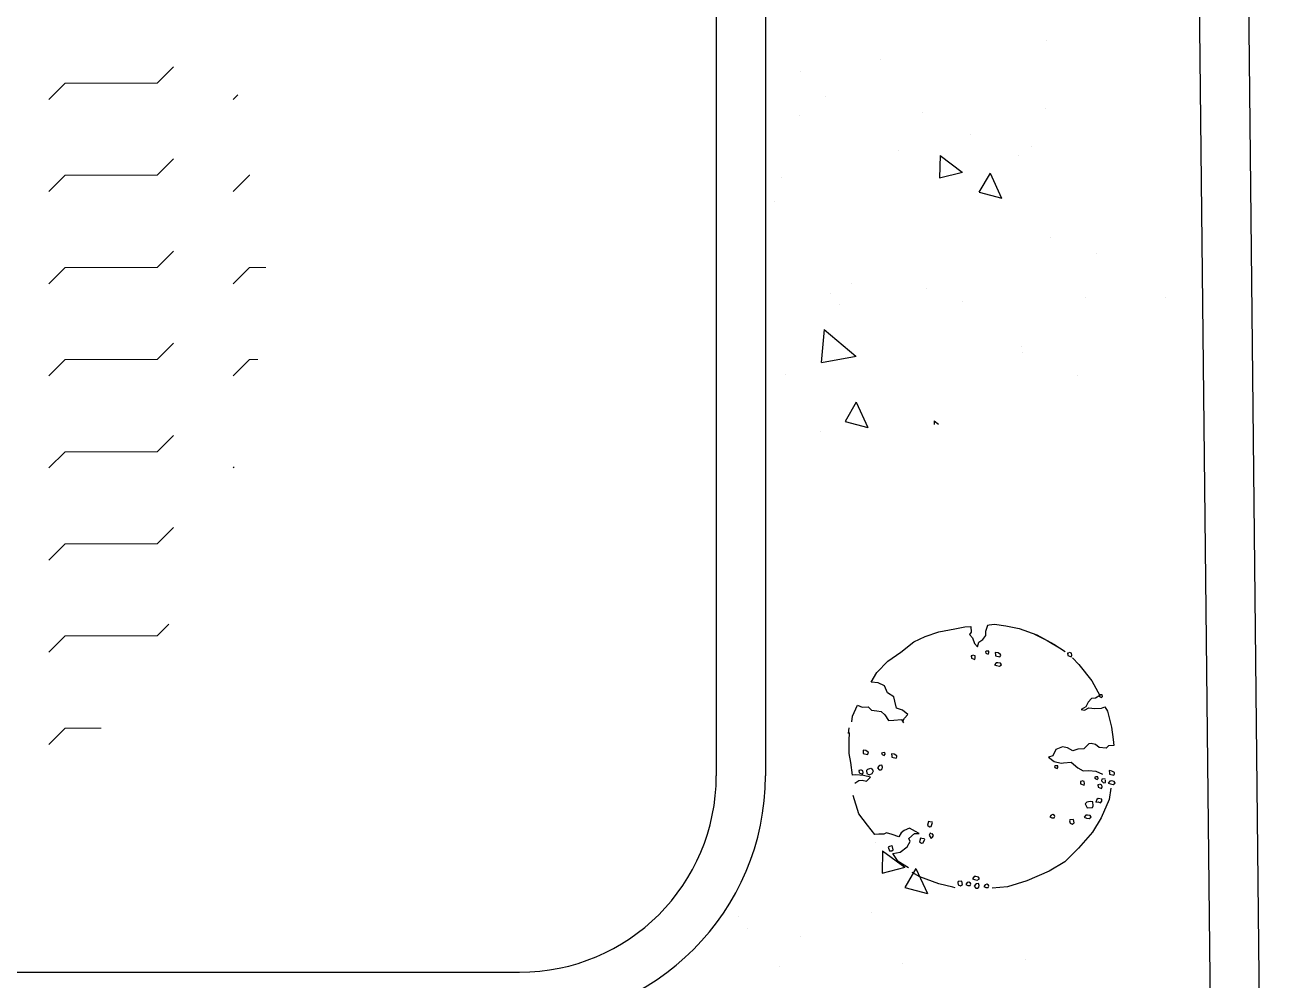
# Model space of a CAD drawing. Header units: inches. Extents: x -7543 to -822, y 102837 to 190349.
# Drawn here: x -837.02539 to -837.0001, y 102837.20474 to 102837.22418 of the extents above; entities that cross this region are included whole.
import ezdxf

# ---------------------------------------------------------------- set-up
doc = ezdxf.new("R2010")
doc.units = ezdxf.units.IN
doc.header["$MEASUREMENT"] = 0
doc.layers.get('0').update_dxf_attribs({"lineweight": 25})
doc.layers.add('BİTKİ', color=96, linetype='Continuous', lineweight=25)
doc.layers.add('SIVA', color=150, linetype='Continuous', lineweight=15)

msp = doc.modelspace()

# ---------------------------------------------------------------- linework, layer by layer
for p, q in [((-837.001935, 102837.357612), (-837.000098, 102837.187462)), ((-837.002916, 102837.355823), (-837.001109, 102837.188489)), ((-837.011322, 102837.258897), (-837.011322, 102837.208897)), ((-837.010322, 102837.258897), (-837.010322, 102837.208897)), ((-837.035322, 102837.204897), (-837.015322, 102837.204897))]:
    msp.add_line(p, q)
for radius in [0.005, 0.004]:
    msp.add_arc((-837.015322, 102837.208897), radius, 270, 0)
at = {"layer": 'BİTKİ'}
for p, q in [((-837.004616, 102837.223849), (-837.004616, 102837.223849)), ((-837.007983, 102837.223478), (-837.007983, 102837.223478)), ((-837.009609, 102837.223234), (-837.009609, 102837.223234)), ((-837.009097, 102837.222715), (-837.009097, 102837.222715)), ((-837.00463, 102837.222473), (-837.00463, 102837.222473)), ((-837.009625, 102837.222329), (-837.009625, 102837.222329)), ((-837.007128, 102837.222401), (-837.007128, 102837.222401)), ((-837.006142, 102837.221948), (-837.006142, 102837.221948)), ((-837.007614, 102837.221621), (-837.007614, 102837.221621)), ((-837.006772, 102837.221515), (-837.006781, 102837.221065)), ((-837.006772, 102837.221515), (-837.006318, 102837.221182)), ((-837.005177, 102837.221508), (-837.005177, 102837.221508)), ((-837.004902, 102837.221702), (-837.004902, 102837.221702)), ((-837.009999, 102837.221072), (-837.009999, 102837.221072)), ((-837.006779, 102837.221064), (-837.006315, 102837.221181)), ((-837.005754, 102837.221159), (-837.005981, 102837.220771)), ((-837.005754, 102837.221159), (-837.005519, 102837.220649)), ((-837.005978, 102837.22077), (-837.005516, 102837.220647)), ((-837.010136, 102837.220587), (-837.010136, 102837.220587)), ((-837.004533, 102837.219845), (-837.004533, 102837.219845)), ((-837.003582, 102837.219533), (-837.003582, 102837.219533)), ((-837.009005, 102837.218709), (-837.009005, 102837.218709)), ((-837.008575, 102837.218919), (-837.008575, 102837.218919)), ((-837.007055, 102837.218811), (-837.007055, 102837.218811)), ((-837.00881, 102837.218479), (-837.00881, 102837.218479)), ((-837.006313, 102837.218551), (-837.006313, 102837.218551)), ((-837.003815, 102837.218623), (-837.003815, 102837.218623)), ((-837.002178, 102837.218624), (-837.002178, 102837.218624)), ((-837.009127, 102837.217976), (-837.009187, 102837.217303)), ((-837.009127, 102837.217976), (-837.008481, 102837.217432)), ((-837.009185, 102837.217302), (-837.008479, 102837.217431)), ((-837.005108, 102837.217632), (-837.005108, 102837.217632)), ((-837.005085, 102837.217501), (-837.005085, 102837.217501)), ((-837.009907, 102837.217065), (-837.009907, 102837.217065)), ((-837.003975, 102837.217035), (-837.003975, 102837.217035)), ((-837.008475, 102837.216495), (-837.008702, 102837.216107)), ((-837.008475, 102837.216495), (-837.00824, 102837.215984)), ((-837.009205, 102837.215901), (-837.009205, 102837.215901)), ((-837.008699, 102837.216105), (-837.008237, 102837.215983)), ((-837.00689, 102837.216117), (-837.006892, 102837.216047)), ((-837.00689, 102837.216117), (-837.006804, 102837.216053)), ((-837.008091, 102837.207535), (-837.008091, 102837.207535)), ((-837.00794, 102837.207368), (-837.00795, 102837.206918)), ((-837.00794, 102837.207368), (-837.007486, 102837.207035)), ((-837.007947, 102837.206916), (-837.007483, 102837.207034)), ((-837.007263, 102837.207009), (-837.00749, 102837.206621)), ((-837.007263, 102837.207009), (-837.007028, 102837.206498)), ((-837.007487, 102837.206619), (-837.007025, 102837.206497)), ((-837.010878, 102837.206029), (-837.010878, 102837.206029)), ((-837.008167, 102837.206111), (-837.008167, 102837.206111)), ((-837.010687, 102837.205783), (-837.010687, 102837.205783)), ((-837.009617, 102837.205634), (-837.009617, 102837.205634)), ((-837.010038, 102837.205013), (-837.010038, 102837.205013)), ((-837.007541, 102837.205085), (-837.007541, 102837.205085)), ((-837.005043, 102837.205157), (-837.005043, 102837.205157))]:
    msp.add_line(p, q, dxfattribs=at)
for points in [[(-837.007519, 102837.210019), (-837.007491, 102837.21007), (-837.007424, 102837.210143), (-837.007535, 102837.210232), (-837.00766, 102837.210272), (-837.007688, 102837.210411), (-837.007712, 102837.210502), (-837.00784, 102837.210586), (-837.007901, 102837.210723), (-837.008027, 102837.210787), (-837.008169, 102837.210801), (-837.00806, 102837.210994), (-837.007833, 102837.211225), (-837.007569, 102837.21141), (-837.007304, 102837.211619), (-837.007071, 102837.211728), (-837.006798, 102837.211821), (-837.006472, 102837.211888), (-837.006266, 102837.211928), (-837.006145, 102837.211936), (-837.006137, 102837.21182), (-837.006169, 102837.211769), (-837.00611, 102837.211705), (-837.006069, 102837.211586), (-837.006011, 102837.211522), (-837.005982, 102837.211617), (-837.005899, 102837.211671), (-837.005837, 102837.211749), (-837.005843, 102837.211841), (-837.005798, 102837.211961), (-837.00578, 102837.211966)], [(-837.00577, 102837.211968), (-837.005663, 102837.211981), (-837.005431, 102837.211949), (-837.005165, 102837.211895), (-837.004806, 102837.21176), (-837.004455, 102837.211576), (-837.004229, 102837.211421)], [(-837.004851, 102837.211777), (-837.00459, 102837.211649), (-837.004306, 102837.211476)], [(-837.006113, 102837.211339), (-837.006138, 102837.211337), (-837.006134, 102837.211289), (-837.006064, 102837.21126), (-837.006056, 102837.211295), (-837.006058, 102837.211333), (-837.006103, 102837.21135)], [(-837.004151, 102837.211393), (-837.004176, 102837.211391), (-837.004173, 102837.211343), (-837.004102, 102837.211314), (-837.004094, 102837.211348), (-837.004097, 102837.211387), (-837.004141, 102837.211403)], [(-837.004078, 102837.211296), (-837.003951, 102837.211159), (-837.003683, 102837.210827), (-837.003521, 102837.210532), (-837.003607, 102837.210477), (-837.003693, 102837.21047), (-837.003756, 102837.210393), (-837.003803, 102837.210297), (-837.003903, 102837.210241), (-837.00383, 102837.210227), (-837.003747, 102837.210276), (-837.003624, 102837.210261), (-837.003485, 102837.210271), (-837.003418, 102837.2103), (-837.003362, 102837.210212), (-837.003284, 102837.209886), (-837.003248, 102837.20963), (-837.003239, 102837.209514), (-837.003343, 102837.209506), (-837.003393, 102837.209454), (-837.003534, 102837.209468), (-837.003607, 102837.209531), (-837.003695, 102837.209549), (-837.003748, 102837.209545), (-837.003845, 102837.209445), (-837.003967, 102837.209437), (-837.004069, 102837.209405), (-837.004177, 102837.209465), (-837.004283, 102837.209482), (-837.004419, 102837.209428), (-837.004478, 102837.209302), (-837.004563, 102837.209277), (-837.004452, 102837.209187), (-837.004309, 102837.209154), (-837.004259, 102837.209157), (-837.004102, 102837.209169), (-837.003972, 102837.209056), (-837.003863, 102837.208996), (-837.003742, 102837.209004), (-837.003604, 102837.20899), (-837.00347, 102837.208931)], [(-837.008566, 102837.209993), (-837.008553, 102837.21011), (-837.008447, 102837.210332), (-837.008358, 102837.21029), (-837.008236, 102837.210299), (-837.008163, 102837.210231), (-837.008055, 102837.210219), (-837.007967, 102837.210201), (-837.007894, 102837.210133), (-837.007818, 102837.210022), (-837.00771, 102837.210029), (-837.007557, 102837.210041), (-837.007516, 102837.20997)], [(-837.008631, 102837.209753), (-837.008622, 102837.209871)], [(-837.008505, 102837.208744), (-837.008423, 102837.208798), (-837.008355, 102837.208803), (-837.008264, 102837.208785), (-837.008183, 102837.208864), (-837.008326, 102837.208898), (-837.008485, 102837.208911), (-837.008553, 102837.208906), (-837.008589, 102837.209162), (-837.008621, 102837.20935), (-837.008621, 102837.209608), (-837.008615, 102837.209774)], [(-837.008395, 102837.209005), (-837.00842, 102837.209003), (-837.008416, 102837.208955), (-837.008346, 102837.208926), (-837.008338, 102837.20896), (-837.00834, 102837.208999), (-837.008385, 102837.209016)], [(-837.008185, 102837.20904), (-837.008249, 102837.209025), (-837.008265, 102837.209), (-837.008261, 102837.208942), (-837.008215, 102837.208911), (-837.008149, 102837.20894), (-837.008128, 102837.208995), (-837.008168, 102837.209051)], [(-837.003298, 102837.208643), (-837.003332, 102837.20841), (-837.003496, 102837.208042), (-837.003669, 102837.207747), (-837.003958, 102837.207419), (-837.004232, 102837.207141), (-837.004549, 102837.206952), (-837.005006, 102837.206754), (-837.005396, 102837.206633), (-837.00571, 102837.20661)], [(-837.003891, 102837.208784), (-837.003916, 102837.208782), (-837.003913, 102837.208734), (-837.003842, 102837.208705), (-837.003834, 102837.208739), (-837.003837, 102837.208778), (-837.003881, 102837.208794)], [(-837.003534, 102837.208712), (-837.003559, 102837.20871), (-837.003555, 102837.208662), (-837.003485, 102837.208633), (-837.003477, 102837.208668), (-837.003479, 102837.208706), (-837.003524, 102837.208723)], [(-837.007415, 102837.207021), (-837.007623, 102837.207151), (-837.007733, 102837.207316), (-837.007582, 102837.207339), (-837.00744, 102837.20745), (-837.007382, 102837.207557), (-837.007409, 102837.207621), (-837.007294, 102837.207719), (-837.007196, 102837.207721), (-837.007271, 102837.207762), (-837.007394, 102837.207829), (-837.007501, 102837.207782), (-837.007564, 102837.207733), (-837.007608, 102837.207652), (-837.007743, 102837.207697), (-837.007861, 102837.207733), (-837.007916, 102837.207708), (-837.008013, 102837.20771), (-837.008096, 102837.2077), (-837.00825, 102837.207889), (-837.008422, 102837.20812), (-837.008537, 102837.208493)], [(-837.003721, 102837.208372), (-837.003785, 102837.208358), (-837.003818, 102837.208321), (-837.003776, 102837.208241), (-837.003669, 102837.208249), (-837.003654, 102837.208284), (-837.003667, 102837.208366), (-837.003721, 102837.208372)], [(-837.006928, 102837.207948), (-837.006979, 102837.207959), (-837.007009, 102837.207964), (-837.007028, 102837.207891), (-837.006988, 102837.207859), (-837.006952, 102837.207866), (-837.006922, 102837.207944)], [(-837.00709, 102837.20761), (-837.007142, 102837.207621), (-837.007171, 102837.207626), (-837.00719, 102837.207553), (-837.007151, 102837.207521), (-837.007114, 102837.207529), (-837.007084, 102837.207607)], [(-837.006948, 102837.207715), (-837.00697, 102837.207727), (-837.006993, 102837.207684), (-837.006949, 102837.207622), (-837.006924, 102837.207647), (-837.006905, 102837.207681), (-837.006934, 102837.207719)], [(-837.007749, 102837.207472), (-837.007798, 102837.207454), (-837.007826, 102837.207442), (-837.007802, 102837.207371), (-837.007752, 102837.207365), (-837.007725, 102837.207391), (-837.007742, 102837.207473)], [(-837.006461, 102837.206616), (-837.006509, 102837.20663), (-837.006793, 102837.206699), (-837.007179, 102837.206841), (-837.007335, 102837.206928)]]:
    msp.add_lwpolyline(points, dxfattribs=at)
for points in [[(-837.005824, 102837.211428), (-837.005849, 102837.211417), (-837.00584, 102837.211393), (-837.005795, 102837.211372), (-837.005779, 102837.211397), (-837.005782, 102837.211431)], [(-837.005592, 102837.211396), (-837.005647, 102837.211407), (-837.005643, 102837.211358), (-837.005642, 102837.211334), (-837.005554, 102837.211316), (-837.005538, 102837.211342), (-837.00554, 102837.211366)], [(-837.005596, 102837.211196), (-837.005631, 102837.211193), (-837.005664, 102837.211152), (-837.00562, 102837.211136), (-837.005565, 102837.211125), (-837.005524, 102837.211152), (-837.005545, 102837.211185)], [(-837.003515, 102837.210542), (-837.003539, 102837.21053), (-837.00353, 102837.210507), (-837.003486, 102837.210485), (-837.00347, 102837.210511), (-837.003472, 102837.210545)], [(-837.008284, 102837.209408), (-837.008338, 102837.209419), (-837.008335, 102837.20937), (-837.008333, 102837.209346), (-837.008245, 102837.209328), (-837.008229, 102837.209353), (-837.008231, 102837.209378)], [(-837.007936, 102837.209365), (-837.00796, 102837.209353), (-837.007951, 102837.20933), (-837.007906, 102837.209308), (-837.00789, 102837.209334), (-837.007893, 102837.209368)], [(-837.007703, 102837.209333), (-837.007758, 102837.209344), (-837.007754, 102837.209295), (-837.007753, 102837.209271), (-837.007665, 102837.209253), (-837.007649, 102837.209278), (-837.007651, 102837.209303)], [(-837.007996, 102837.209107), (-837.008013, 102837.209091), (-837.008043, 102837.209055), (-837.008007, 102837.209014), (-837.007971, 102837.209016), (-837.007948, 102837.209037), (-837.00794, 102837.209072), (-837.007953, 102837.20911), (-837.007953, 102837.20911)], [(-837.00442, 102837.209097), (-837.004445, 102837.209085), (-837.004436, 102837.209062), (-837.004391, 102837.20904), (-837.004375, 102837.209066), (-837.004377, 102837.2091)], [(-837.003603, 102837.208873), (-837.003627, 102837.208862), (-837.003618, 102837.208838), (-837.003574, 102837.208817), (-837.003558, 102837.208842), (-837.00356, 102837.208876)], [(-837.003277, 102837.208989), (-837.003332, 102837.209), (-837.003328, 102837.208951), (-837.003327, 102837.208927), (-837.003239, 102837.208909), (-837.003223, 102837.208935), (-837.003225, 102837.208959)], [(-837.003281, 102837.208789), (-837.003316, 102837.208786), (-837.003349, 102837.208745), (-837.003305, 102837.208729), (-837.00325, 102837.208718), (-837.003209, 102837.208745), (-837.00323, 102837.208778)], [(-837.003557, 102837.208433), (-837.00358, 102837.208412), (-837.003602, 102837.208361), (-837.003552, 102837.208365), (-837.003507, 102837.208344), (-837.003481, 102837.20838), (-837.003484, 102837.208419)], [(-837.004475, 102837.208108), (-837.00451, 102837.208096), (-837.004539, 102837.20806), (-837.004495, 102837.208038), (-837.004452, 102837.208042), (-837.004439, 102837.208067), (-837.004441, 102837.208086)], [(-837.00377, 102837.208096), (-837.003805, 102837.208093), (-837.003838, 102837.208052), (-837.003794, 102837.208035), (-837.003739, 102837.208025), (-837.003698, 102837.208052), (-837.003718, 102837.208085)], [(-837.004057, 102837.208002), (-837.004132, 102837.207996), (-837.004138, 102837.207976), (-837.004128, 102837.207928), (-837.004083, 102837.207907), (-837.004042, 102837.207935)], [(-837.006043, 102837.206844), (-837.006079, 102837.206842), (-837.006112, 102837.206801), (-837.006068, 102837.206784), (-837.006013, 102837.206774), (-837.005972, 102837.206801), (-837.005992, 102837.206834)], [(-837.006331, 102837.206751), (-837.006406, 102837.206745), (-837.006412, 102837.206725), (-837.006401, 102837.206677), (-837.006357, 102837.206656), (-837.006316, 102837.206683)], [(-837.006183, 102837.206732), (-837.006218, 102837.20672), (-837.006247, 102837.206684), (-837.006203, 102837.206662), (-837.00616, 102837.206665), (-837.006147, 102837.206691), (-837.006149, 102837.20671)], [(-837.006033, 102837.206699), (-837.00605, 102837.206683), (-837.00608, 102837.206647), (-837.006044, 102837.206606), (-837.006008, 102837.206608), (-837.005985, 102837.206629), (-837.005977, 102837.206664), (-837.00599, 102837.206702), (-837.00599, 102837.206702)], [(-837.005817, 102837.20669), (-837.005852, 102837.206678), (-837.005882, 102837.206642), (-837.005837, 102837.206621), (-837.005794, 102837.206624), (-837.005781, 102837.206649), (-837.005783, 102837.206668)]]:
    msp.add_lwpolyline(points, close=True, dxfattribs=at)
msp.add_lwpolyline([(-837.003413, 102837.208833), (-837.003481, 102837.208828), (-837.003486, 102837.208794), (-837.00345, 102837.208752), (-837.003408, 102837.208756), (-837.003405, 102837.208814, -0.650811)], format="xyb", dxfattribs=at)
at = {"layer": 'SIVA'}
for p, q in [((-837.022693, 102837.22299), (-837.022362, 102837.223322)), ((-837.0249, 102837.222659), (-837.024568, 102837.22299)), ((-837.024568, 102837.22299), (-837.022693, 102837.22299)), ((-837.02115, 102837.222659), (-837.021055, 102837.222754)), ((-837.022693, 102837.221115), (-837.022362, 102837.221447)), ((-837.0249, 102837.220784), (-837.024568, 102837.221115)), ((-837.024568, 102837.221115), (-837.022693, 102837.221115)), ((-837.02115, 102837.220784), (-837.020818, 102837.221115)), ((-837.020818, 102837.221115), (-837.020809, 102837.221115)), ((-837.022693, 102837.21924), (-837.022362, 102837.219572)), ((-837.0249, 102837.218909), (-837.024568, 102837.21924)), ((-837.024568, 102837.21924), (-837.022693, 102837.21924)), ((-837.02115, 102837.218909), (-837.020818, 102837.21924)), ((-837.020818, 102837.21924), (-837.020482, 102837.21924)), ((-837.022693, 102837.217365), (-837.022362, 102837.217697)), ((-837.0249, 102837.217034), (-837.024568, 102837.217365)), ((-837.024568, 102837.217365), (-837.022693, 102837.217365)), ((-837.02115, 102837.217034), (-837.020818, 102837.217365)), ((-837.020818, 102837.217365), (-837.020648, 102837.217365)), ((-837.022693, 102837.21549), (-837.022362, 102837.215822)), ((-837.0249, 102837.215159), (-837.024568, 102837.21549)), ((-837.024568, 102837.21549), (-837.022693, 102837.21549)), ((-837.02115, 102837.215159), (-837.021128, 102837.215181)), ((-837.022693, 102837.213615), (-837.022362, 102837.213947)), ((-837.0249, 102837.213284), (-837.024568, 102837.213615)), ((-837.024568, 102837.213615), (-837.022693, 102837.213615)), ((-837.022693, 102837.21174), (-837.022454, 102837.211979)), ((-837.0249, 102837.211409), (-837.024568, 102837.21174)), ((-837.024568, 102837.21174), (-837.022693, 102837.21174)), ((-837.0249, 102837.209534), (-837.024568, 102837.209865)), ((-837.024568, 102837.209865), (-837.023835, 102837.209865))]:
    msp.add_line(p, q, dxfattribs=at)

doc.saveas('drawing.dxf')
